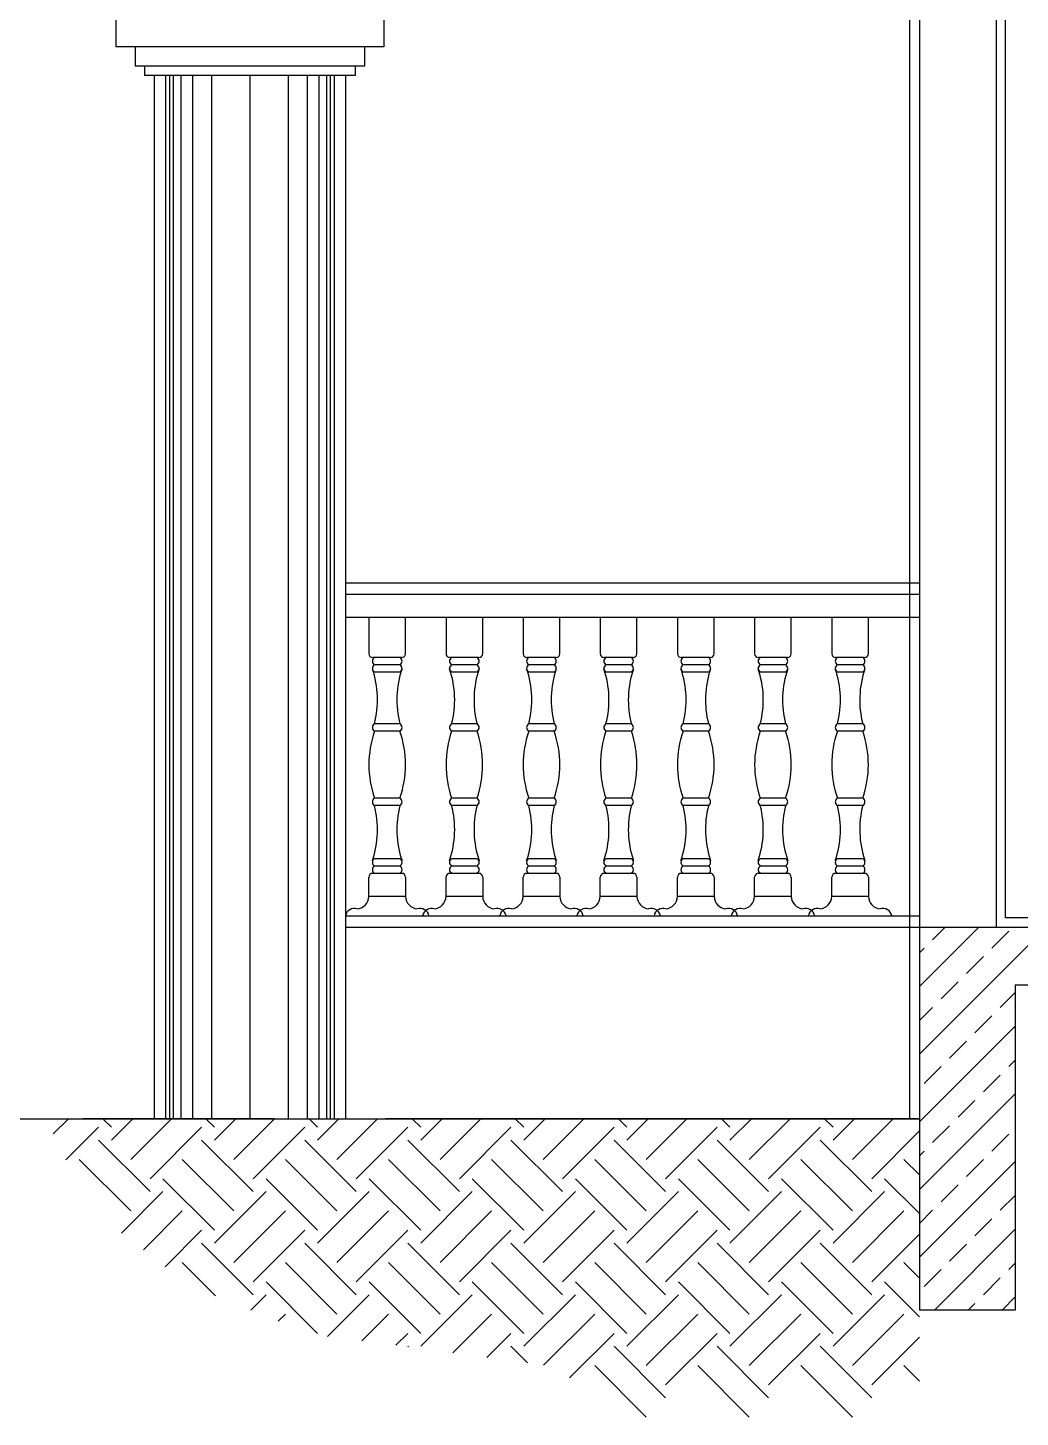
# Model space of a CAD drawing. Extents: x 182769.15 to 182771.38, y 101811.72 to 101812.21.
# Drawn here: x 182770.3039 to 182770.3557, y 101812.0167 to 101812.0893 of the extents above; entities that cross this region are included whole.
import ezdxf

# ---------------------------------------------------------------- set-up
doc = ezdxf.new("R2010")
doc.units = 0
doc.header["$MEASUREMENT"] = 0
for name, color, linetype in [('BALKON', 4, 'Continuous'), ('DUVAR', 7, 'Continuous'), ('KOLON', 3, 'Continuous'), ('SIVA', 1, 'Continuous'), ('TARAMA', 15, 'Continuous'), ('tefriş', 21, 'Continuous'), ('YAZI', 3, 'Continuous')]:
    doc.layers.add(name, color=color, linetype=linetype)

msp = doc.modelspace()

# ---------------------------------------------------------------- linework, layer by layer
at = {"layer": 'BALKON'}
for p, q in [((182770.3204782387, 101812.0602767551), (182770.3504782387, 101812.0602767551)), ((182770.3204782387, 101812.0596767551), (182770.3504782387, 101812.0596767551)), ((182770.3204782387, 101812.0584767551), (182770.3504782387, 101812.0584767551)), ((182770.3217007189, 101812.0584767551), (182770.3217007189, 101812.0565729722)), ((182770.3236159189, 101812.0565729722), (182770.3236159189, 101812.0584767551)), ((182770.3257327189, 101812.0584767551), (182770.3257327189, 101812.0565729722)), ((182770.3276479189, 101812.0565729722), (182770.3276479189, 101812.0584767551)), ((182770.3297647189, 101812.0584767551), (182770.3297647189, 101812.0565729722)), ((182770.3316799189, 101812.0565729722), (182770.3316799189, 101812.0584767551)), ((182770.3337967189, 101812.0584767551), (182770.3337967189, 101812.0565729722)), ((182770.3357119189, 101812.0565729722), (182770.3357119189, 101812.0584767551)), ((182770.3378287189, 101812.0584767551), (182770.3378287189, 101812.0565729722)), ((182770.3397439189, 101812.0565729722), (182770.3397439189, 101812.0584767551)), ((182770.3418607189, 101812.0584767551), (182770.3418607189, 101812.0565729722)), ((182770.3437759189, 101812.0565729722), (182770.3437759189, 101812.0584767551)), ((182770.3458927189, 101812.0584767551), (182770.3458927189, 101812.0565729722)), ((182770.3478079189, 101812.0565729722), (182770.3478079189, 101812.0584767551)), ((182770.3234160989, 101812.0563731322), (182770.3219005589, 101812.0563731322)), ((182770.3274480989, 101812.0563731322), (182770.3259325589, 101812.0563731322)), ((182770.3314800989, 101812.0563731322), (182770.3299645589, 101812.0563731322)), ((182770.3355120989, 101812.0563731322), (182770.3339965589, 101812.0563731322)), ((182770.3395440989, 101812.0563731322), (182770.3380285589, 101812.0563731322)), ((182770.3435760989, 101812.0563731322), (182770.3420605589, 101812.0563731322)), ((182770.3476080989, 101812.0563731322), (182770.3460925589, 101812.0563731322)), ((182770.3233229789, 101812.0559897922), (182770.3219936789, 101812.0559897922)), ((182770.3233229789, 101812.0556067522), (182770.3219936789, 101812.0556067522)), ((182770.3273549789, 101812.0559897922), (182770.3260256789, 101812.0559897922)), ((182770.3273549789, 101812.0556067522), (182770.3260256789, 101812.0556067522)), ((182770.3313869789, 101812.0559897922), (182770.3300576789, 101812.0559897922)), ((182770.3313869789, 101812.0556067522), (182770.3300576789, 101812.0556067522)), ((182770.3354189789, 101812.0559897922), (182770.3340896789, 101812.0559897922)), ((182770.3354189789, 101812.0556067522), (182770.3340896789, 101812.0556067522)), ((182770.3394509789, 101812.0559897922), (182770.3381216789, 101812.0559897922)), ((182770.3394509789, 101812.0556067522), (182770.3381216789, 101812.0556067522)), ((182770.3434829789, 101812.0559897922), (182770.3421536789, 101812.0559897922)), ((182770.3434829789, 101812.0556067522), (182770.3421536789, 101812.0556067522)), ((182770.3475149789, 101812.0559897922), (182770.3461856789, 101812.0559897922)), ((182770.3475149789, 101812.0556067522), (182770.3461856789, 101812.0556067522)), ((182770.3233229789, 101812.0529064322), (182770.3219936789, 101812.0529064322)), ((182770.3273549789, 101812.0529064322), (182770.3260256789, 101812.0529064322)), ((182770.3313869789, 101812.0529064322), (182770.3300576789, 101812.0529064322)), ((182770.3354189789, 101812.0529064322), (182770.3340896789, 101812.0529064322)), ((182770.3394509789, 101812.0529064322), (182770.3381216789, 101812.0529064322)), ((182770.3434829789, 101812.0529064322), (182770.3421536789, 101812.0529064322)), ((182770.3475149789, 101812.0529064322), (182770.3461856789, 101812.0529064322)), ((182770.3233229789, 101812.0525233922), (182770.3219936789, 101812.0525233922)), ((182770.3273549789, 101812.0525233922), (182770.3260256789, 101812.0525233922)), ((182770.3313869789, 101812.0525233922), (182770.3300576789, 101812.0525233922)), ((182770.3354189789, 101812.0525233922), (182770.3340896789, 101812.0525233922)), ((182770.3394509789, 101812.0525233922), (182770.3381216789, 101812.0525233922)), ((182770.3434829789, 101812.0525233922), (182770.3421536789, 101812.0525233922)), ((182770.3475149789, 101812.0525233922), (182770.3461856789, 101812.0525233922)), ((182770.3233229789, 101812.0490213922), (182770.3219936789, 101812.0490213922)), ((182770.3273549789, 101812.0490213922), (182770.3260256789, 101812.0490213922)), ((182770.3313869789, 101812.0490213922), (182770.3300576789, 101812.0490213922)), ((182770.3354189789, 101812.0490213922), (182770.3340896789, 101812.0490213922)), ((182770.3394509789, 101812.0490213922), (182770.3381216789, 101812.0490213922)), ((182770.3434829789, 101812.0490213922), (182770.3421536789, 101812.0490213922)), ((182770.3475149789, 101812.0490213922), (182770.3461856789, 101812.0490213922)), ((182770.3233229789, 101812.0486383522), (182770.3219936789, 101812.0486383522)), ((182770.3273549789, 101812.0486383522), (182770.3260256789, 101812.0486383522)), ((182770.3313869789, 101812.0486383522), (182770.3300576789, 101812.0486383522)), ((182770.3354189789, 101812.0486383522), (182770.3340896789, 101812.0486383522)), ((182770.3394509789, 101812.0486383522), (182770.3381216789, 101812.0486383522)), ((182770.3434829789, 101812.0486383522), (182770.3421536789, 101812.0486383522)), ((182770.3475149789, 101812.0486383522), (182770.3461856789, 101812.0486383522)), ((182770.3233229789, 101812.0458619522), (182770.3219936789, 101812.0458619522)), ((182770.3233229789, 101812.0454789122), (182770.3219936789, 101812.0454789122)), ((182770.3273549789, 101812.0458619522), (182770.3260256789, 101812.0458619522)), ((182770.3273549789, 101812.0454789122), (182770.3260256789, 101812.0454789122)), ((182770.3313869789, 101812.0458619522), (182770.3300576789, 101812.0458619522)), ((182770.3313869789, 101812.0454789122), (182770.3300576789, 101812.0454789122)), ((182770.3354189789, 101812.0458619522), (182770.3340896789, 101812.0458619522)), ((182770.3354189789, 101812.0454789122), (182770.3340896789, 101812.0454789122)), ((182770.3394509789, 101812.0458619522), (182770.3381216789, 101812.0458619522)), ((182770.3394509789, 101812.0454789122), (182770.3381216789, 101812.0454789122)), ((182770.3434829789, 101812.0458619522), (182770.3421536789, 101812.0458619522)), ((182770.3434829789, 101812.0454789122), (182770.3421536789, 101812.0454789122)), ((182770.3475149789, 101812.0458619522), (182770.3461856789, 101812.0458619522)), ((182770.3475149789, 101812.0454789122), (182770.3461856789, 101812.0454789122)), ((182770.3217007189, 101812.0438784122), (182770.3217007189, 101812.0448957322)), ((182770.3234160989, 101812.0450955722), (182770.3219005589, 101812.0450955722)), ((182770.3236159189, 101812.0448957322), (182770.3236159189, 101812.0438784122)), ((182770.3257327189, 101812.0438784122), (182770.3257327189, 101812.0448957322)), ((182770.3274480989, 101812.0450955722), (182770.3259325589, 101812.0450955722)), ((182770.3276479189, 101812.0448957322), (182770.3276479189, 101812.0438784122)), ((182770.3297647189, 101812.0438784122), (182770.3297647189, 101812.0448957322)), ((182770.3314800989, 101812.0450955722), (182770.3299645589, 101812.0450955722)), ((182770.3316799189, 101812.0448957322), (182770.3316799189, 101812.0438784122)), ((182770.3337967189, 101812.0438784122), (182770.3337967189, 101812.0448957322)), ((182770.3355120989, 101812.0450955722), (182770.3339965589, 101812.0450955722)), ((182770.3357119189, 101812.0448957322), (182770.3357119189, 101812.0438784122)), ((182770.3378287189, 101812.0438784122), (182770.3378287189, 101812.0448957322)), ((182770.3395440989, 101812.0450955722), (182770.3380285589, 101812.0450955722)), ((182770.3397439189, 101812.0448957322), (182770.3397439189, 101812.0438784122)), ((182770.3418607189, 101812.0438784122), (182770.3418607189, 101812.0448957322)), ((182770.3435760989, 101812.0450955722), (182770.3420605589, 101812.0450955722)), ((182770.3437759189, 101812.0448957322), (182770.3437759189, 101812.0438784122)), ((182770.3458927189, 101812.0438784122), (182770.3458927189, 101812.0448957322)), ((182770.3476080989, 101812.0450955722), (182770.3460925589, 101812.0450955722)), ((182770.3478079189, 101812.0448957322), (182770.3478079189, 101812.0438784122)), ((182770.3236159189, 101812.0438784122), (182770.3217007189, 101812.0438784122)), ((182770.3276479189, 101812.0438784122), (182770.3257327189, 101812.0438784122)), ((182770.3316799189, 101812.0438784122), (182770.3297647189, 101812.0438784122)), ((182770.3357119189, 101812.0438784122), (182770.3337967189, 101812.0438784122)), ((182770.3397439189, 101812.0438784122), (182770.3378287189, 101812.0438784122)), ((182770.3437759189, 101812.0438784122), (182770.3418607189, 101812.0438784122)), ((182770.3478079189, 101812.0438784122), (182770.3458927189, 101812.0438784122)), ((182770.3204782387, 101812.0428767551), (182770.3504782387, 101812.0428767551))]:
    msp.add_line(p, q, dxfattribs=at)
for centre, radius, start, end in [((182770.3219005589, 101812.0565729722), 0.00019982, 180, 270), ((182770.3221046389, 101812.0561816122), 0.00022134, 120.0894435224688, 239.9105564775312), ((182770.3232119989, 101812.0561816122), 0.00022134, 300.0894435224688, 59.91055647753119), ((182770.3234160989, 101812.0565729722), 0.00019982, 270, 0), ((182770.3259325589, 101812.0565729722), 0.00019982, 180, 270), ((182770.3261366389, 101812.0561816122), 0.00022134, 120.0894435224688, 239.9105564775312), ((182770.3272439989, 101812.0561816122), 0.00022134, 300.0894435224688, 59.91055647753119), ((182770.3274480989, 101812.0565729722), 0.00019982, 270, 0), ((182770.3299645589, 101812.0565729722), 0.00019982, 180, 270), ((182770.3301686389, 101812.0561816122), 0.00022134, 120.0894435224688, 239.9105564775312), ((182770.3312759989, 101812.0561816122), 0.00022134, 300.0894435224688, 59.91055647753119), ((182770.3314800989, 101812.0565729722), 0.00019982, 270, 0), ((182770.3339965589, 101812.0565729722), 0.00019982, 180, 270), ((182770.3342006389, 101812.0561816122), 0.00022134, 120.0894435224688, 239.9105564775312), ((182770.3353079989, 101812.0561816122), 0.00022134, 300.0894435224688, 59.91055647753119), ((182770.3355120989, 101812.0565729722), 0.00019982, 270, 0), ((182770.3380285589, 101812.0565729722), 0.00019982, 180, 270), ((182770.3382326389, 101812.0561816122), 0.00022134, 120.0894435224688, 239.9105564775312), ((182770.3393399989, 101812.0561816122), 0.00022134, 300.0894435224688, 59.91055647753119), ((182770.3395440989, 101812.0565729722), 0.00019982, 270, 0), ((182770.3420605589, 101812.0565729722), 0.00019982, 180, 270), ((182770.3422646389, 101812.0561816122), 0.00022134, 120.0894435224688, 239.9105564775312), ((182770.3433719989, 101812.0561816122), 0.00022134, 300.0894435224688, 59.91055647753119), ((182770.3435760989, 101812.0565729722), 0.00019982, 270, 0), ((182770.3460925589, 101812.0565729722), 0.00019982, 180, 270), ((182770.3462966389, 101812.0561816122), 0.00022134, 120.0894435224688, 239.9105564775312), ((182770.3474039989, 101812.0561816122), 0.00022134, 300.0894435224688, 59.91055647753119), ((182770.3476080989, 101812.0565729722), 0.00019982, 270, 0), ((182770.3221046389, 101812.0557982722), 0.00022134, 120.0894435224688, 239.9105564775312), ((182770.3171663789, 101812.0541594922), 0.00498728, 345.448350222127, 18.95177777920801), ((182770.3281502789, 101812.0541594922), 0.00498728, 161.048222220792, 194.551649777873), ((182770.3232119989, 101812.0557982722), 0.00022134, 300.0894435224688, 59.91055647753119), ((182770.3261366389, 101812.0557982722), 0.00022134, 120.0894435224688, 239.9105564775312), ((182770.3211983789, 101812.0541594922), 0.00498728, 345.448350222127, 18.95177777920801), ((182770.3321822789, 101812.0541594922), 0.00498728, 161.048222220792, 194.551649777873), ((182770.3272439989, 101812.0557982722), 0.00022134, 300.0894435224688, 59.91055647753119), ((182770.3301686389, 101812.0557982722), 0.00022134, 120.0894435224688, 239.9105564775312), ((182770.3252303789, 101812.0541594922), 0.00498728, 345.448350222127, 18.95177777920801), ((182770.3362142789, 101812.0541594922), 0.00498728, 161.048222220792, 194.551649777873), ((182770.3312759989, 101812.0557982722), 0.00022134, 300.0894435224688, 59.91055647753119), ((182770.3342006389, 101812.0557982722), 0.00022134, 120.0894435224688, 239.9105564775312), ((182770.3292623789, 101812.0541594922), 0.00498728, 345.448350222127, 18.95177777920801), ((182770.3402462789, 101812.0541594922), 0.00498728, 161.048222220792, 194.551649777873), ((182770.3353079989, 101812.0557982722), 0.00022134, 300.0894435224688, 59.91055647753119), ((182770.3382326389, 101812.0557982722), 0.00022134, 120.0894435224688, 239.9105564775312), ((182770.3332943789, 101812.0541594922), 0.00498728, 345.448350222127, 18.95177777920801), ((182770.3442782789, 101812.0541594922), 0.00498728, 161.048222220792, 194.551649777873), ((182770.3393399989, 101812.0557982722), 0.00022134, 300.0894435224688, 59.91055647753119), ((182770.3422646389, 101812.0557982722), 0.00022134, 120.0894435224688, 239.9105564775312), ((182770.3373263789, 101812.0541594922), 0.00498728, 345.448350222127, 18.95177777920801), ((182770.3483102789, 101812.0541594922), 0.00498728, 161.048222220792, 194.551649777873), ((182770.3433719989, 101812.0557982722), 0.00022134, 300.0894435224688, 59.91055647753119), ((182770.3462966389, 101812.0557982722), 0.00022134, 120.0894435224688, 239.9105564775312), ((182770.3413583789, 101812.0541594922), 0.00498728, 345.448350222127, 18.95177777920801), ((182770.3523422789, 101812.0541594922), 0.00498728, 161.048222220792, 194.551649777873), ((182770.3474039989, 101812.0557982722), 0.00022134, 300.0894435224688, 59.91055647753119), ((182770.3221046389, 101812.0527149122), 0.00022134, 120.0894435224688, 239.9105564775312), ((182770.3232119989, 101812.0527149122), 0.00022134, 300.0894435224688, 59.91055647753119), ((182770.3261366389, 101812.0527149122), 0.00022134, 120.0894435224688, 239.9105564775312), ((182770.3272439989, 101812.0527149122), 0.00022134, 300.0894435224688, 59.91055647753119), ((182770.3301686389, 101812.0527149122), 0.00022134, 120.0894435224688, 239.9105564775312), ((182770.3312759989, 101812.0527149122), 0.00022134, 300.0894435224688, 59.91055647753119), ((182770.3342006389, 101812.0527149122), 0.00022134, 120.0894435224688, 239.9105564775312), ((182770.3353079989, 101812.0527149122), 0.00022134, 300.0894435224688, 59.91055647753119), ((182770.3382326389, 101812.0527149122), 0.00022134, 120.0894435224688, 239.9105564775312), ((182770.3393399989, 101812.0527149122), 0.00022134, 300.0894435224688, 59.91055647753119), ((182770.3422646389, 101812.0527149122), 0.00022134, 120.0894435224688, 239.9105564775312), ((182770.3433719989, 101812.0527149122), 0.00022134, 300.0894435224688, 59.91055647753119), ((182770.3462966389, 101812.0527149122), 0.00022134, 120.0894435224688, 239.9105564775312), ((182770.3474039989, 101812.0527149122), 0.00022134, 300.0894435224688, 59.91055647753119), ((182770.3270940589, 101812.0507723922), 0.005392600000000001, 161.0523565603966, 198.9476434396034), ((182770.3182225789, 101812.0507723922), 0.005392600000000001, 341.0523565603967, 18.94764343960335), ((182770.3311260589, 101812.0507723922), 0.005392600000000001, 161.0523565603966, 198.9476434396034), ((182770.3222545789, 101812.0507723922), 0.005392600000000001, 341.0523565603967, 18.94764343960335), ((182770.3351580589, 101812.0507723922), 0.005392600000000001, 161.0523565603966, 198.9476434396034), ((182770.3262865789, 101812.0507723922), 0.005392600000000001, 341.0523565603967, 18.94764343960335), ((182770.3391900589, 101812.0507723922), 0.005392600000000001, 161.0523565603966, 198.9476434396034), ((182770.3303185789, 101812.0507723922), 0.005392600000000001, 341.0523565603967, 18.94764343960335), ((182770.3432220589, 101812.0507723922), 0.005392600000000001, 161.0523565603966, 198.9476434396034), ((182770.3343505789, 101812.0507723922), 0.005392600000000001, 341.0523565603967, 18.94764343960335), ((182770.3472540589, 101812.0507723922), 0.005392600000000001, 161.0523565603966, 198.9476434396034), ((182770.3383825789, 101812.0507723922), 0.005392600000000001, 341.0523565603967, 18.94764343960335), ((182770.3512860589, 101812.0507723922), 0.005392600000000001, 161.0523565603966, 198.9476434396034), ((182770.3424145789, 101812.0507723922), 0.005392600000000001, 341.0523565603967, 18.94764343960335), ((182770.3221046389, 101812.0488298722), 0.00022134, 120.0894435224688, 239.9105564775312), ((182770.3232119989, 101812.0488298722), 0.00022134, 300.0894435224688, 59.91055647753119), ((182770.3261366389, 101812.0488298722), 0.00022134, 120.0894435224688, 239.9105564775312), ((182770.3272439989, 101812.0488298722), 0.00022134, 300.0894435224688, 59.91055647753119), ((182770.3301686389, 101812.0488298722), 0.00022134, 120.0894435224688, 239.9105564775312), ((182770.3312759989, 101812.0488298722), 0.00022134, 300.0894435224688, 59.91055647753119), ((182770.3342006389, 101812.0488298722), 0.00022134, 120.0894435224688, 239.9105564775312), ((182770.3353079989, 101812.0488298722), 0.00022134, 300.0894435224688, 59.91055647753119), ((182770.3382326389, 101812.0488298722), 0.00022134, 120.0894435224688, 239.9105564775312), ((182770.3393399989, 101812.0488298722), 0.00022134, 300.0894435224688, 59.91055647753119), ((182770.3422646389, 101812.0488298722), 0.00022134, 120.0894435224688, 239.9105564775312), ((182770.3433719989, 101812.0488298722), 0.00022134, 300.0894435224688, 59.91055647753119), ((182770.3462966389, 101812.0488298722), 0.00022134, 120.0894435224688, 239.9105564775312), ((182770.3474039989, 101812.0488298722), 0.00022134, 300.0894435224688, 59.91055647753119), ((182770.3171663789, 101812.0473852922), 0.00498728, 341.048222220792, 14.55164977787298), ((182770.3281502789, 101812.0473852922), 0.00498728, 165.448350222127, 198.951777779208), ((182770.3211983789, 101812.0473852922), 0.00498728, 341.048222220792, 14.55164977787298), ((182770.3321822789, 101812.0473852922), 0.00498728, 165.448350222127, 198.951777779208), ((182770.3252303789, 101812.0473852922), 0.00498728, 341.048222220792, 14.55164977787298), ((182770.3362142789, 101812.0473852922), 0.00498728, 165.448350222127, 198.951777779208), ((182770.3292623789, 101812.0473852922), 0.00498728, 341.048222220792, 14.55164977787298), ((182770.3402462789, 101812.0473852922), 0.00498728, 165.448350222127, 198.951777779208), ((182770.3332943789, 101812.0473852922), 0.00498728, 341.048222220792, 14.55164977787298), ((182770.3442782789, 101812.0473852922), 0.00498728, 165.448350222127, 198.951777779208), ((182770.3373263789, 101812.0473852922), 0.00498728, 341.048222220792, 14.55164977787298), ((182770.3483102789, 101812.0473852922), 0.00498728, 165.448350222127, 198.951777779208), ((182770.3413583789, 101812.0473852922), 0.00498728, 341.048222220792, 14.55164977787298), ((182770.3523422789, 101812.0473852922), 0.00498728, 165.448350222127, 198.951777779208), ((182770.3221046389, 101812.0456704322), 0.00022134, 120.0894435224688, 239.9105564775312), ((182770.3221046389, 101812.0452870922), 0.00022134, 120.0894435224688, 239.9105564775312), ((182770.3232119989, 101812.0456704322), 0.00022134, 300.0894435224688, 59.91055647753119), ((182770.3232119989, 101812.0452870922), 0.00022134, 300.0894435224688, 59.91055647753119), ((182770.3261366389, 101812.0456704322), 0.00022134, 120.0894435224688, 239.9105564775312), ((182770.3261366389, 101812.0452870922), 0.00022134, 120.0894435224688, 239.9105564775312), ((182770.3272439989, 101812.0456704322), 0.00022134, 300.0894435224688, 59.91055647753119), ((182770.3272439989, 101812.0452870922), 0.00022134, 300.0894435224688, 59.91055647753119), ((182770.3301686389, 101812.0456704322), 0.00022134, 120.0894435224688, 239.9105564775312), ((182770.3301686389, 101812.0452870922), 0.00022134, 120.0894435224688, 239.9105564775312), ((182770.3312759989, 101812.0456704322), 0.00022134, 300.0894435224688, 59.91055647753119), ((182770.3312759989, 101812.0452870922), 0.00022134, 300.0894435224688, 59.91055647753119), ((182770.3342006389, 101812.0456704322), 0.00022134, 120.0894435224688, 239.9105564775312), ((182770.3342006389, 101812.0452870922), 0.00022134, 120.0894435224688, 239.9105564775312), ((182770.3353079989, 101812.0456704322), 0.00022134, 300.0894435224688, 59.91055647753119), ((182770.3353079989, 101812.0452870922), 0.00022134, 300.0894435224688, 59.91055647753119), ((182770.3382326389, 101812.0456704322), 0.00022134, 120.0894435224688, 239.9105564775312), ((182770.3382326389, 101812.0452870922), 0.00022134, 120.0894435224688, 239.9105564775312), ((182770.3393399989, 101812.0456704322), 0.00022134, 300.0894435224688, 59.91055647753119), ((182770.3393399989, 101812.0452870922), 0.00022134, 300.0894435224688, 59.91055647753119), ((182770.3422646389, 101812.0456704322), 0.00022134, 120.0894435224688, 239.9105564775312), ((182770.3422646389, 101812.0452870922), 0.00022134, 120.0894435224688, 239.9105564775312), ((182770.3433719989, 101812.0456704322), 0.00022134, 300.0894435224688, 59.91055647753119), ((182770.3433719989, 101812.0452870922), 0.00022134, 300.0894435224688, 59.91055647753119), ((182770.3462966389, 101812.0456704322), 0.00022134, 120.0894435224688, 239.9105564775312), ((182770.3462966389, 101812.0452870922), 0.00022134, 120.0894435224688, 239.9105564775312), ((182770.3474039989, 101812.0456704322), 0.00022134, 300.0894435224688, 59.91055647753119), ((182770.3474039989, 101812.0452870922), 0.00022134, 300.0894435224688, 59.91055647753119), ((182770.3219005589, 101812.0448957322), 0.00019982, 90, 180), ((182770.3234160989, 101812.0448957322), 0.00019982, 0, 90), ((182770.3259325589, 101812.0448957322), 0.00019982, 90, 180), ((182770.3274480989, 101812.0448957322), 0.00019982, 0, 90), ((182770.3299645589, 101812.0448957322), 0.00019982, 90, 180), ((182770.3314800989, 101812.0448957322), 0.00019982, 0, 90), ((182770.3339965589, 101812.0448957322), 0.00019982, 90, 180), ((182770.3355120989, 101812.0448957322), 0.00019982, 0, 90), ((182770.3380285589, 101812.0448957322), 0.00019982, 90, 180), ((182770.3395440989, 101812.0448957322), 0.00019982, 0, 90), ((182770.3420605589, 101812.0448957322), 0.00019982, 90, 180), ((182770.3435760989, 101812.0448957322), 0.00019982, 0, 90), ((182770.3460925589, 101812.0448957322), 0.00019982, 90, 180), ((182770.3476080989, 101812.0448957322), 0.00019982, 0, 90), ((182770.3210322389, 101812.0439095522), 0.0006692200000000001, 275.2009263121545, 357.3328241693487), ((182770.3242844189, 101812.0439095522), 0.0006692200000000001, 182.6671758306513, 264.7990736878455), ((182770.3250642389, 101812.0439095522), 0.0006692200000000001, 275.2009263121545, 357.3328241693487), ((182770.3283164189, 101812.0439095522), 0.0006692200000000001, 182.6671758306513, 264.7990736878455), ((182770.3290962389, 101812.0439095522), 0.0006692200000000001, 275.2009263121545, 357.3328241693487), ((182770.3323484189, 101812.0439095522), 0.0006692200000000001, 182.6671758306513, 264.7990736878455), ((182770.3331282389, 101812.0439095522), 0.0006692200000000001, 275.2009263121545, 357.3328241693487), ((182770.3363804189, 101812.0439095522), 0.0006692200000000001, 182.6671758306513, 264.7990736878455), ((182770.3371602389, 101812.0439095522), 0.0006692200000000001, 275.2009263121545, 357.3328241693487), ((182770.3404124189, 101812.0439095522), 0.0006692200000000001, 182.6671758306513, 264.7990736878455), ((182770.3411922389, 101812.0439095522), 0.0006692200000000001, 275.2009263121545, 357.3328241693487), ((182770.3444444189, 101812.0439095522), 0.0006692200000000001, 182.6671758306513, 264.7990736878455), ((182770.3452242389, 101812.0439095522), 0.0006692200000000001, 275.2009263121545, 357.3328241693487), ((182770.3484764189, 101812.0439095522), 0.0006692200000000001, 182.6671758306513, 264.7990736878455), ((182770.3209493189, 101812.0427851722), 0.0004799, 72.59156530092721, 168.9983435945614), ((182770.3243673189, 101812.0427851722), 0.0004799, 11.00165640543857, 107.4084346990728), ((182770.3249813189, 101812.0427851722), 0.0004799, 72.59156530092721, 168.9983435945614), ((182770.3249813189, 101812.0427851722), 0.0004799, 72.59156530092721, 168.9983435945614), ((182770.3283993189, 101812.0427851722), 0.0004799, 11.00165640543857, 107.4084346990728), ((182770.3290133189, 101812.0427851722), 0.0004799, 72.59156530092721, 168.9983435945614), ((182770.3290133189, 101812.0427851722), 0.0004799, 72.59156530092721, 168.9983435945614), ((182770.3324313189, 101812.0427851722), 0.0004799, 11.00165640543857, 107.4084346990728), ((182770.3330453189, 101812.0427851722), 0.0004799, 72.59156530092721, 168.9983435945614), ((182770.3330453189, 101812.0427851722), 0.0004799, 72.59156530092721, 168.9983435945614), ((182770.3364633189, 101812.0427851722), 0.0004799, 11.00165640543857, 107.4084346990728), ((182770.3370773189, 101812.0427851722), 0.0004799, 72.59156530092721, 168.9983435945614), ((182770.3370773189, 101812.0427851722), 0.0004799, 72.59156530092721, 168.9983435945614), ((182770.3404953189, 101812.0427851722), 0.0004799, 11.00165640543857, 107.4084346990728), ((182770.3411093189, 101812.0427851722), 0.0004799, 72.59156530092721, 168.9983435945614), ((182770.3411093189, 101812.0427851722), 0.0004799, 72.59156530092721, 168.9983435945614), ((182770.3445273189, 101812.0427851722), 0.0004799, 11.00165640543857, 107.4084346990728), ((182770.3451413189, 101812.0427851722), 0.0004799, 72.59156530092721, 168.9983435945614), ((182770.3451413189, 101812.0427851722), 0.0004799, 72.59156530092721, 168.9983435945614), ((182770.3485593189, 101812.0427851722), 0.0004799, 11.00165640543857, 107.4084346990728)]:
    msp.add_arc(centre, radius, start, end, dxfattribs=at)
at = {"layer": 'DUVAR'}
for p, q in [((182770.3504782387, 101812.0922767551), (182770.3504782387, 101812.0422767551)), ((182770.3544782387, 101812.0922767551), (182770.3544782387, 101812.0422767551)), ((182770.2499405771, 101812.0322767551), (182770.3504782387, 101812.0322767551)), ((182770.3504782387, 101812.0322767551), (182770.3225754283, 101812.0322767551))]:
    msp.add_line(p, q, dxfattribs=at)
at = {"layer": 'DUVAR', "color": 5}
for p, q in [((182770.3084782387, 101812.0902767551), (182770.3084782387, 101812.0882767551)), ((182770.3224782387, 101812.0902767551), (182770.3224782387, 101812.0882767551)), ((182770.3224782387, 101812.0882767551), (182770.3084782387, 101812.0882767551)), ((182770.3094782387, 101812.0882767551), (182770.3094782387, 101812.0872767551)), ((182770.3214782387, 101812.0882767551), (182770.3214782387, 101812.0872767551)), ((182770.3214782387, 101812.0872767551), (182770.3094782387, 101812.0872767551)), ((182770.3099782387, 101812.0872767551), (182770.3099782387, 101812.0867767551)), ((182770.3209782387, 101812.0867767551), (182770.3099782387, 101812.0867767551)), ((182770.3104782387, 101812.0867767551), (182770.3104782387, 101812.0322767551)), ((182770.3204782387, 101812.0867767551), (182770.3204782387, 101812.0322767551)), ((182770.3209782387, 101812.0872767551), (182770.3209782387, 101812.0867767551)), ((182770.3204782387, 101812.0422767551), (182770.3504782387, 101812.0422767551))]:
    msp.add_line(p, q, dxfattribs=at)
at = {"layer": 'DUVAR', "color": 8}
for p, q in [((182770.3110782387, 101812.0867767551), (182770.3110782387, 101812.0322767551)), ((182770.3112782387, 101812.0867767551), (182770.3112782387, 101812.0322767551)), ((182770.3114782387, 101812.0867767551), (182770.3114782387, 101812.0322767551)), ((182770.3118782387, 101812.0867767551), (182770.3118782387, 101812.0322767551)), ((182770.3124782387, 101812.0867767551), (182770.3124782387, 101812.0322767551)), ((182770.3134782387, 101812.0867767551), (182770.3134782387, 101812.0322767551)), ((182770.3154782387, 101812.0867767551), (182770.3154782387, 101812.0322767551)), ((182770.3174782387, 101812.0867767551), (182770.3174782387, 101812.0322767551)), ((182770.3184782387, 101812.0867767551), (182770.3184782387, 101812.0322767551)), ((182770.3190782387, 101812.0867767551), (182770.3190782387, 101812.0322767551)), ((182770.3194782387, 101812.0867767551), (182770.3194782387, 101812.0322767551)), ((182770.3196782387, 101812.0867767551), (182770.3196782387, 101812.0322767551)), ((182770.3198782387, 101812.0867767551), (182770.3198782387, 101812.0322767551))]:
    msp.add_line(p, q, dxfattribs=at)
at = {"layer": 'KOLON'}
for p, q in [((182770.3504782387, 101812.0422767551), (182770.3504782387, 101812.0222767551)), ((182770.3504782387, 101812.0422767551), (182770.5724782387, 101812.0422767551)), ((182770.3554782387, 101812.0392767551), (182770.3554782387, 101812.0222767551)), ((182770.3554782387, 101812.0392767551), (182770.5274782387, 101812.0392767551)), ((182770.3554782387, 101812.0222767551), (182770.3504782387, 101812.0222767551))]:
    msp.add_line(p, q, dxfattribs=at)
at = {"layer": 'SIVA'}
for p, q in [((182770.3499782387, 101812.0322767551), (182770.3499782387, 101812.1587767551)), ((182770.3549782387, 101812.0427767551), (182770.3549782387, 101812.0917767551)), ((182770.5719782387, 101812.0427767551), (182770.3549782387, 101812.0427767551))]:
    msp.add_line(p, q, dxfattribs=at)
at = {"layer": 'TARAMA'}
for p, q in [((182770.3504782387, 101812.0391746717), (182770.3535803221, 101812.0422767551)), ((182770.3504782387, 101812.0356391378), (182770.357115856, 101812.0422767551)), ((182770.3511656157, 101812.0416298157), (182770.3518125551, 101812.0422767551)), ((182770.3542592079, 101812.041187874), (182770.3551430914, 101812.0420717574)), ((182770.3504782387, 101812.0409424386), (182770.350723674, 101812.041187874)), ((182770.3529333827, 101812.0398620487), (182770.3538172662, 101812.0407459322)), ((182770.3516075575, 101812.0385362235), (182770.3524914409, 101812.039420107)), ((182770.3547011497, 101812.0380942818), (182770.3554782387, 101812.0388713708)), ((182770.3504782387, 101812.0374069047), (182770.3511656157, 101812.0380942818)), ((182770.3533753244, 101812.0367684566), (182770.3542592079, 101812.03765234)), ((182770.3504782387, 101812.0321036039), (182770.3554782387, 101812.0371036039)), ((182770.3520494992, 101812.0354426314), (182770.3529333827, 101812.0363265148)), ((182770.3551430914, 101812.0350006896), (182770.3554782387, 101812.0353358369)), ((182770.350723674, 101812.0341168061), (182770.3516075575, 101812.0350006896)), ((182770.3538172662, 101812.0336748644), (182770.3547011497, 101812.0345587479)), ((182770.3504782387, 101812.02856807), (182770.3554782387, 101812.0335680699)), ((182770.3524914409, 101812.0323490392), (182770.3533753244, 101812.0332329227)), ((182770.3511656157, 101812.031023214), (182770.3520494992, 101812.0319070975)), ((182770.3542592079, 101812.0305812722), (182770.3551430914, 101812.0314651557)), ((182770.3504782387, 101812.0303358369), (182770.350723674, 101812.0305812722)), ((182770.3529333827, 101812.029255447), (182770.3538172662, 101812.0301393305)), ((182770.3504782387, 101812.0250325361), (182770.3554782387, 101812.030032536)), ((182770.3516075575, 101812.0279296218), (182770.3524914409, 101812.0288135053)), ((182770.3547011497, 101812.0274876801), (182770.3554782387, 101812.0282647691)), ((182770.3504782387, 101812.026800303), (182770.3511656157, 101812.0274876801)), ((182770.3512579916, 101812.0222767551), (182770.3554782387, 101812.0264970021)), ((182770.3533753244, 101812.0261618549), (182770.3542592079, 101812.0270457383)), ((182770.3520494992, 101812.0248360296), (182770.3529333827, 101812.0257199131)), ((182770.350723674, 101812.0235102044), (182770.3516075575, 101812.0243940879)), ((182770.3551430914, 101812.0243940879), (182770.3554782387, 101812.0247292352)), ((182770.3538172662, 101812.0230682627), (182770.3547011497, 101812.0239521462)), ((182770.3547935255, 101812.0222767551), (182770.3554782387, 101812.0229614682)), ((182770.3530257586, 101812.0222767551), (182770.3533753244, 101812.0226263209))]:
    msp.add_line(p, q, dxfattribs=at)
at = {"layer": 'tefriş', "color": 8}
for p, q in [((182770.3214782387, 101812.0428767551), (182770.3254782387, 101812.0428767551)), ((182770.3274782387, 101812.0428767551), (182770.3314782387, 101812.0428767551)), ((182770.3334782387, 101812.0428767551), (182770.3374782387, 101812.0428767551)), ((182770.3395287489, 101812.0428767551), (182770.343528749, 101812.0428767551)), ((182770.3455287489, 101812.0428767551), (182770.3495287489, 101812.0428767551))]:
    msp.add_line(p, q, dxfattribs=at)
at = {"layer": 'tefriş', "color": 254, "linetype": 'Continuous'}
for p, q in [((182770.3051952187, 101812.0314768351), (182770.3059951387, 101812.0322767551)), ((182770.3082445987, 101812.0318321351), (182770.3077999787, 101812.0322767551)), ((182770.3082445987, 101812.0311586151), (182770.3093627187, 101812.0322767551)), ((182770.3092548787, 101812.0301483351), (182770.3113832787, 101812.0322767551)), ((182770.3136327587, 101812.0318321351), (182770.3131881387, 101812.0322767551)), ((182770.3136327587, 101812.0311586151), (182770.3147508787, 101812.0322767551)), ((182770.3146430187, 101812.0301483351), (182770.3167714387, 101812.0322767551)), ((182770.3190208987, 101812.0318321351), (182770.3185762987, 101812.0322767551)), ((182770.3190208987, 101812.0311586151), (182770.3201390387, 101812.0322767551)), ((182770.3200311787, 101812.0301483351), (182770.3221595987, 101812.0322767551)), ((182770.3244090587, 101812.0318321351), (182770.3239644387, 101812.0322767551)), ((182770.3244090587, 101812.0311586151), (182770.3255271787, 101812.0322767551)), ((182770.3254193387, 101812.0301483351), (182770.3275477387, 101812.0322767551)), ((182770.3297972187, 101812.0318321351), (182770.3293525987, 101812.0322767551)), ((182770.3297972187, 101812.0311586151), (182770.3309153387, 101812.0322767551)), ((182770.3308074987, 101812.0301483351), (182770.3329358987, 101812.0322767551)), ((182770.3351853587, 101812.0318321351), (182770.3347407587, 101812.0322767551)), ((182770.3351853587, 101812.0311586151), (182770.3363034987, 101812.0322767551)), ((182770.3361956387, 101812.0301483351), (182770.3383240587, 101812.0322767551)), ((182770.3405735187, 101812.0318321351), (182770.3401288987, 101812.0322767551)), ((182770.3405735187, 101812.0311586151), (182770.3416916587, 101812.0322767551)), ((182770.3415837987, 101812.0301483351), (182770.3437121987, 101812.0322767551)), ((182770.3459616787, 101812.0318321351), (182770.3455170587, 101812.0322767551)), ((182770.3459616787, 101812.0311586151), (182770.3470797987, 101812.0322767551)), ((182770.3469719587, 101812.0301483351), (182770.3491003587, 101812.0322767551)), ((182770.3058605787, 101812.0301216351), (182770.3075710787, 101812.0318321351)), ((182770.3102651587, 101812.0291380751), (182770.3129592387, 101812.0318321351)), ((182770.3156532987, 101812.0291380751), (182770.3183473787, 101812.0318321351)), ((182770.3210414587, 101812.0291380751), (182770.3237355387, 101812.0318321351)), ((182770.3264296187, 101812.0291380751), (182770.3291236987, 101812.0318321351)), ((182770.3318177587, 101812.0291380751), (182770.3345118387, 101812.0318321351)), ((182770.3372059187, 101812.0291380751), (182770.3398999987, 101812.0318321351)), ((182770.3425940787, 101812.0291380751), (182770.3452881587, 101812.0318321351)), ((182770.3479822387, 101812.0291380751), (182770.3504782387, 101812.0316340751)), ((182770.3102651587, 101812.0284645551), (182770.3075710787, 101812.0311586151)), ((182770.3156532987, 101812.0284645551), (182770.3129592387, 101812.0311586151)), ((182770.3210414587, 101812.0284645551), (182770.3183473787, 101812.0311586151)), ((182770.3264296187, 101812.0284645551), (182770.3237355387, 101812.0311586151)), ((182770.3318177587, 101812.0284645551), (182770.3291236987, 101812.0311586151)), ((182770.3372059187, 101812.0284645551), (182770.3345118387, 101812.0311586151)), ((182770.3425940787, 101812.0284645551), (182770.3398999987, 101812.0311586151)), ((182770.3479822387, 101812.0284645551), (182770.3452881587, 101812.0311586151)), ((182770.3092548787, 101812.0274542751), (182770.3065607987, 101812.0301483351)), ((182770.3146430187, 101812.0274542751), (182770.3119489587, 101812.0301483351)), ((182770.3200311787, 101812.0274542751), (182770.3173370987, 101812.0301483351)), ((182770.3254193387, 101812.0274542751), (182770.3227252587, 101812.0301483351)), ((182770.3308074987, 101812.0274542751), (182770.3281134187, 101812.0301483351)), ((182770.3361956387, 101812.0274542751), (182770.3335015587, 101812.0301483351)), ((182770.3415837987, 101812.0274542751), (182770.3388897187, 101812.0301483351)), ((182770.3469719587, 101812.0274542751), (182770.3442778787, 101812.0301483351)), ((182770.3504782387, 101812.0293361151), (182770.3496660187, 101812.0301483351)), ((182770.3136327587, 101812.0264439951), (182770.3109386787, 101812.0291380751)), ((182770.3190208987, 101812.0264439951), (182770.3163268187, 101812.0291380751)), ((182770.3244090587, 101812.0264439951), (182770.3217149787, 101812.0291380751)), ((182770.3297972187, 101812.0264439951), (182770.3271031387, 101812.0291380751)), ((182770.3351853587, 101812.0264439951), (182770.3324912787, 101812.0291380751)), ((182770.3405735187, 101812.0264439951), (182770.3378794387, 101812.0291380751)), ((182770.3459616787, 101812.0264439951), (182770.3432675987, 101812.0291380751)), ((182770.3504782387, 101812.0273155751), (182770.3486557387, 101812.0291380751)), ((182770.3087743387, 101812.0263001951), (182770.3109386787, 101812.0284645551)), ((182770.3136327587, 101812.0257704751), (182770.3163268187, 101812.0284645551)), ((182770.3190208987, 101812.0257704751), (182770.3217149787, 101812.0284645551)), ((182770.3244090587, 101812.0257704751), (182770.3271031387, 101812.0284645551)), ((182770.3297972187, 101812.0257704751), (182770.3324912787, 101812.0284645551)), ((182770.3351853587, 101812.0257704751), (182770.3378794387, 101812.0284645551)), ((182770.3405735187, 101812.0257704751), (182770.3432675987, 101812.0284645551)), ((182770.3459616787, 101812.0257704751), (182770.3486557387, 101812.0284645551)), ((182770.3099156387, 101812.0254209551), (182770.3119489587, 101812.0274542751)), ((182770.3146430187, 101812.0247601951), (182770.3173370987, 101812.0274542751)), ((182770.3200311787, 101812.0247601951), (182770.3227252587, 101812.0274542751)), ((182770.3254193387, 101812.0247601951), (182770.3281134187, 101812.0274542751)), ((182770.3308074987, 101812.0247601951), (182770.3335015587, 101812.0274542751)), ((182770.3361956387, 101812.0247601951), (182770.3388897187, 101812.0274542751)), ((182770.3415837987, 101812.0247601951), (182770.3442778787, 101812.0274542751)), ((182770.3469719587, 101812.0247601951), (182770.3496660187, 101812.0274542751)), ((182770.3110569387, 101812.0245416951), (182770.3129592387, 101812.0264439951)), ((182770.3156532987, 101812.0237499151), (182770.3183473787, 101812.0264439951)), ((182770.3210414587, 101812.0237499151), (182770.3237355387, 101812.0264439951)), ((182770.3264296187, 101812.0237499151), (182770.3291236987, 101812.0264439951)), ((182770.3318177587, 101812.0237499151), (182770.3345118387, 101812.0264439951)), ((182770.3372059187, 101812.0237499151), (182770.3398999987, 101812.0264439951)), ((182770.3425940787, 101812.0237499151), (182770.3452881587, 101812.0264439951)), ((182770.3156532987, 101812.0230763951), (182770.3129592387, 101812.0257704751)), ((182770.3210414587, 101812.0230763951), (182770.3183473787, 101812.0257704751)), ((182770.3264296187, 101812.0230763951), (182770.3237355387, 101812.0257704751)), ((182770.3318177587, 101812.0230763951), (182770.3291236987, 101812.0257704751)), ((182770.3372059187, 101812.0230763951), (182770.3345118387, 101812.0257704751)), ((182770.3425940787, 101812.0230763951), (182770.3398999987, 101812.0257704751)), ((182770.3479822387, 101812.0230763951), (182770.3452881587, 101812.0257704751)), ((182770.3479822387, 101812.0237499151), (182770.3504782387, 101812.0262459351)), ((182770.3136930387, 101812.0230161151), (182770.3119489587, 101812.0247601951)), ((182770.3200311787, 101812.0220661151), (182770.3173370987, 101812.0247601951)), ((182770.3254193387, 101812.0220661151), (182770.3227252587, 101812.0247601951)), ((182770.3308074987, 101812.0220661151), (182770.3281134187, 101812.0247601951)), ((182770.3361956387, 101812.0220661151), (182770.3335015587, 101812.0247601951)), ((182770.3415837987, 101812.0220661151), (182770.3388897187, 101812.0247601951)), ((182770.3469719587, 101812.0220661151), (182770.3442778787, 101812.0247601951)), ((182770.3504782387, 101812.0239479751), (182770.3496660187, 101812.0247601951)), ((182770.3190208987, 101812.0210558351), (182770.3163268187, 101812.0237499151)), ((182770.3244090587, 101812.0210558351), (182770.3217149787, 101812.0237499151)), ((182770.3297972187, 101812.0210558351), (182770.3271031387, 101812.0237499151)), ((182770.3351853587, 101812.0210558351), (182770.3324912787, 101812.0237499151)), ((182770.3405735187, 101812.0210558351), (182770.3378794387, 101812.0237499151)), ((182770.3459616787, 101812.0210558351), (182770.3432675987, 101812.0237499151)), ((182770.3504782387, 101812.0219274151), (182770.3486557387, 101812.0237499151)), ((182770.3155242387, 101812.0222738151), (182770.3163268187, 101812.0230763951)), ((182770.3195383787, 101812.0208997951), (182770.3217149787, 101812.0230763951)), ((182770.3244090587, 101812.0203823151), (182770.3271031387, 101812.0230763951)), ((182770.3297972187, 101812.0203823151), (182770.3324912787, 101812.0230763951)), ((182770.3351853587, 101812.0203823151), (182770.3378794387, 101812.0230763951)), ((182770.3405735187, 101812.0203823151), (182770.3432675987, 101812.0230763951)), ((182770.3459616787, 101812.0203823151), (182770.3486557387, 101812.0230763951)), ((182770.3169619987, 101812.0216910151), (182770.3173370987, 101812.0220661151)), ((182770.3213274387, 101812.0206682951), (182770.3227252587, 101812.0220661151)), ((182770.3260965587, 101812.0200492551), (182770.3281134187, 101812.0220661151)), ((182770.3308286987, 101812.0193932551), (182770.3335015587, 101812.0220661151)), ((182770.3361956387, 101812.0193720351), (182770.3388897187, 101812.0220661151)), ((182770.3415837987, 101812.0193720351), (182770.3442778787, 101812.0220661151)), ((182770.3469719587, 101812.0193720351), (182770.3496660187, 101812.0220661151)), ((182770.3231164987, 101812.0204367951), (182770.3237355387, 101812.0210558351)), ((182770.3278722387, 101812.0198043751), (182770.3291236987, 101812.0210558351)), ((182770.3321858387, 101812.0187298351), (182770.3345118387, 101812.0210558351)), ((182770.3372059187, 101812.0183617551), (182770.3398999987, 101812.0210558351)), ((182770.3425940787, 101812.0183617551), (182770.3452881587, 101812.0210558351)), ((182770.3479822387, 101812.0183617551), (182770.3504782387, 101812.0208577751)), ((182770.3237649787, 101812.0203528751), (182770.3237355387, 101812.0203823151)), ((182770.3299942987, 101812.0195117151), (182770.3291236987, 101812.0203823151)), ((182770.3372059187, 101812.0176882351), (182770.3345118387, 101812.0203823151)), ((182770.3425940787, 101812.0176882351), (182770.3398999987, 101812.0203823151)), ((182770.3479822387, 101812.0176882351), (182770.3452881587, 101812.0203823151)), ((182770.3361956387, 101812.0166779551), (182770.3335015587, 101812.0193720351)), ((182770.3415837987, 101812.0166779551), (182770.3388897187, 101812.0193720351)), ((182770.3469719587, 101812.0166779551), (182770.3442778787, 101812.0193720351)), ((182770.3504782387, 101812.0185598151), (182770.3496660187, 101812.0193720351))]:
    msp.add_line(p, q, dxfattribs=at)
at = {"layer": 'YAZI'}
msp.add_line((182770.3067441579, 101812.0322807551), (182770.316744158, 101812.0322807551), dxfattribs=at)

doc.saveas('drawing.dxf')
